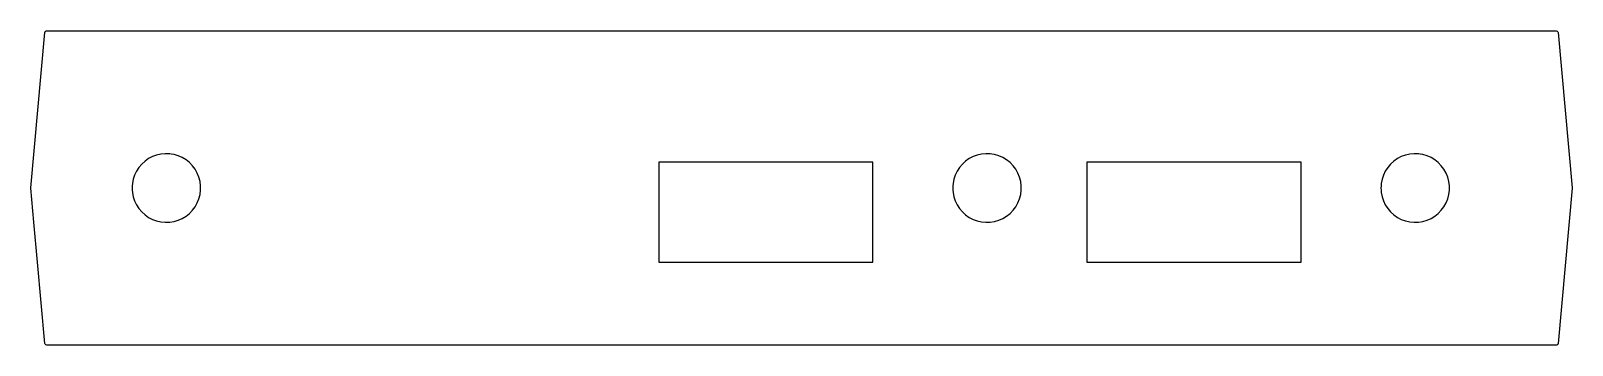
# Model space of a CAD drawing. Extents: x 100 to 208, y -111 to -89.
import ezdxf

# ---------------------------------------------------------------- set-up
doc = ezdxf.new("R2010")
doc.units = 0
doc.layers.add('BLACK', color=7, linetype='CONTINUOUS')

msp = doc.modelspace()

# ---------------------------------------------------------------- linework, layer by layer
at = {"layer": 'BLACK', "linetype": 'CONTINUOUS'}
for p, q in [((100.00102, -99.98878), (100.989748, -89.112774)), ((100.989748, -89.112774), (101.015421, -89.047792)), ((101.015421, -89.047792), (101.072151, -89.007005)), ((101.072151, -89.007005), (101.113239, -89)), ((101.113239, -89), (206.886761, -89)), ((206.886761, -89), (206.9538, -89.019685)), ((206.9538, -89.019685), (206.999555, -89.072489)), ((206.999555, -89.072489), (207.010252, -89.112774)), ((207.010252, -89.112774), (207.998979, -99.988774)), ((108.002078, -98.121677), (107.774191, -98.328638)), ((108.002082, -98.121673), (108.002078, -98.121677)), ((108.254573, -97.945546), (108.002082, -98.121673)), ((108.254577, -97.945544), (108.254573, -97.945546)), ((108.527513, -97.803154), (108.254577, -97.945544)), ((108.527526, -97.803148), (108.527513, -97.803154)), ((108.816426, -97.69683), (108.527526, -97.803148)), ((108.816431, -97.696829), (108.816426, -97.69683)), ((109.116563, -97.628325), (108.816431, -97.696829)), ((109.423, -97.598763), (109.116563, -97.628325)), ((109.730684, -97.60863), (109.423, -97.598763)), ((109.730689, -97.60863), (109.730684, -97.60863)), ((109.730692, -97.608631), (109.730689, -97.60863)), ((109.840979, -97.626461), (109.730692, -97.608631)), ((110.034597, -97.657763), (109.840979, -97.626461)), ((110.034601, -97.657764), (110.034597, -97.657763)), ((110.329734, -97.745358), (110.034601, -97.657764)), ((110.611227, -97.869967), (110.329734, -97.745358)), ((110.611229, -97.869968), (110.611227, -97.869967)), ((110.611235, -97.869971), (110.611229, -97.869968)), ((110.874493, -98.02956), (110.611235, -97.869971)), ((110.874499, -98.029565), (110.874493, -98.02956)), ((111.115181, -98.221502), (110.874499, -98.029565)), ((111.329353, -98.442651), (111.115181, -98.221502)), ((159, -98.2), (144, -98.2)), ((144, -98.2), (144, -105.2)), ((159, -100), (159, -98.2)), ((165.502078, -98.121677), (165.274191, -98.328638)), ((165.502082, -98.121673), (165.502078, -98.121677)), ((165.754573, -97.945546), (165.502082, -98.121673)), ((165.754577, -97.945544), (165.754573, -97.945546)), ((166.027513, -97.803154), (165.754577, -97.945544)), ((166.027526, -97.803148), (166.027513, -97.803154)), ((166.316426, -97.69683), (166.027526, -97.803148)), ((166.316431, -97.696829), (166.316426, -97.69683)), ((166.616563, -97.628325), (166.316431, -97.696829)), ((166.923, -97.598763), (166.616563, -97.628325)), ((167.230684, -97.60863), (166.923, -97.598763)), ((167.230689, -97.60863), (167.230684, -97.60863)), ((167.230692, -97.608631), (167.230689, -97.60863)), ((167.340979, -97.626461), (167.230692, -97.608631)), ((167.534597, -97.657763), (167.340979, -97.626461)), ((167.534601, -97.657764), (167.534597, -97.657763)), ((167.829734, -97.745358), (167.534601, -97.657764)), ((168.111227, -97.869967), (167.829734, -97.745358)), ((168.111229, -97.869968), (168.111227, -97.869967)), ((168.111235, -97.869971), (168.111229, -97.869968)), ((168.374493, -98.02956), (168.111235, -97.869971)), ((168.374499, -98.029565), (168.374493, -98.02956)), ((168.615181, -98.221502), (168.374499, -98.029565)), ((168.829353, -98.442651), (168.615181, -98.221502)), ((189, -98.2), (174, -98.2)), ((174, -98.2), (174, -105.2)), ((189, -100), (189, -98.2)), ((195.502078, -98.121677), (195.274191, -98.328638)), ((195.502082, -98.121673), (195.502078, -98.121677)), ((195.754573, -97.945546), (195.502082, -98.121673)), ((195.754577, -97.945544), (195.754573, -97.945546)), ((196.027513, -97.803154), (195.754577, -97.945544)), ((196.027526, -97.803148), (196.027513, -97.803154)), ((196.316426, -97.69683), (196.027526, -97.803148)), ((196.316431, -97.696829), (196.316426, -97.69683)), ((196.616563, -97.628325), (196.316431, -97.696829)), ((196.923, -97.598763), (196.616563, -97.628325)), ((197.230684, -97.60863), (196.923, -97.598763)), ((197.230689, -97.60863), (197.230684, -97.60863)), ((197.230692, -97.608631), (197.230689, -97.60863)), ((197.340979, -97.626461), (197.230692, -97.608631)), ((197.534597, -97.657763), (197.340979, -97.626461)), ((197.534601, -97.657764), (197.534597, -97.657763)), ((197.829734, -97.745358), (197.534601, -97.657764)), ((198.111227, -97.869967), (197.829734, -97.745358)), ((198.111229, -97.869968), (198.111227, -97.869967)), ((198.111235, -97.869971), (198.111229, -97.869968)), ((198.374493, -98.02956), (198.111235, -97.869971)), ((198.374499, -98.029565), (198.374493, -98.02956)), ((198.615181, -98.221502), (198.374499, -98.029565)), ((198.829353, -98.442651), (198.615181, -98.221502)), ((107.273108, -99.098435), (107.176104, -99.390597)), ((107.406681, -98.821069), (107.273108, -99.098435)), ((107.574622, -98.563063), (107.406681, -98.821068)), ((107.406681, -98.821068), (107.406681, -98.821069)), ((107.574629, -98.563053), (107.574622, -98.563063)), ((107.774181, -98.328648), (107.574629, -98.563053)), ((107.774191, -98.328638), (107.774181, -98.328648)), ((111.419213, -98.563057), (111.329352, -98.442651)), ((111.329352, -98.442651), (111.329353, -98.442651)), ((111.513482, -98.689368), (111.419213, -98.563057)), ((111.664551, -98.957607), (111.513482, -98.689368)), ((111.780078, -99.242962), (111.664551, -98.957607)), ((111.858167, -99.540747), (111.780078, -99.242962)), ((164.773108, -99.098435), (164.676104, -99.390597)), ((164.906681, -98.821069), (164.773108, -99.098435)), ((165.074622, -98.563063), (164.906681, -98.821068)), ((164.906681, -98.821068), (164.906681, -98.821069)), ((165.074629, -98.563053), (165.074622, -98.563063)), ((165.274181, -98.328648), (165.074629, -98.563053)), ((165.274191, -98.328638), (165.274181, -98.328648)), ((168.919213, -98.563057), (168.829352, -98.442651)), ((168.829352, -98.442651), (168.829353, -98.442651)), ((169.013482, -98.689368), (168.919213, -98.563057)), ((169.164551, -98.957607), (169.013482, -98.689368)), ((169.280078, -99.242962), (169.164551, -98.957607)), ((169.358167, -99.540747), (169.280078, -99.242962)), ((194.773108, -99.098435), (194.676104, -99.390597)), ((194.906681, -98.821069), (194.773108, -99.098435)), ((195.074622, -98.563063), (194.906681, -98.821068)), ((194.906681, -98.821068), (194.906681, -98.821069)), ((195.074629, -98.563053), (195.074622, -98.563063)), ((195.274181, -98.328648), (195.074629, -98.563053)), ((195.274191, -98.328638), (195.274181, -98.328648)), ((198.919213, -98.563057), (198.829352, -98.442651)), ((198.829352, -98.442651), (198.829353, -98.442651)), ((199.013482, -98.689368), (198.919213, -98.563057)), ((199.164551, -98.957607), (199.013482, -98.689368)), ((199.280078, -99.242962), (199.164551, -98.957607)), ((199.358167, -99.540747), (199.280078, -99.242962)), ((100.00102, -100), (100.00102, -99.98878)), ((100.00102, -100.01122), (100.00102, -100)), ((100.217397, -102.391369), (100.00102, -100.01122)), ((107.107413, -99.84607), (107.09753, -100)), ((107.09753, -100), (107.107412, -100.153929)), ((107.107412, -100.153929), (107.117254, -100.307219)), ((107.117254, -99.69278), (107.107413, -99.84607)), ((107.176102, -99.390604), (107.117254, -99.692774)), ((107.117254, -99.692774), (107.117254, -99.69278)), ((107.117254, -100.307219), (107.117254, -100.307225)), ((107.117254, -100.307225), (107.176102, -100.609395)), ((107.176104, -99.390597), (107.176102, -99.390604)), ((111.897534, -99.846073), (111.858167, -99.540747)), ((111.858167, -100.459253), (111.897534, -100.153927)), ((111.9, -100), (111.897534, -99.846073)), ((111.897534, -100.153927), (111.9, -100)), ((159, -105.2), (159, -100)), ((164.607413, -99.84607), (164.59753, -100)), ((164.59753, -100), (164.607412, -100.153929)), ((164.607412, -100.153929), (164.617254, -100.307219)), ((164.617254, -99.69278), (164.607413, -99.84607)), ((164.676102, -99.390604), (164.617254, -99.692774)), ((164.617254, -99.692774), (164.617254, -99.69278)), ((164.617254, -100.307219), (164.617254, -100.307225)), ((164.617254, -100.307225), (164.676102, -100.609395)), ((164.676104, -99.390597), (164.676102, -99.390604)), ((169.397534, -99.846073), (169.358167, -99.540747)), ((169.358167, -100.459253), (169.397534, -100.153927)), ((169.4, -100), (169.397534, -99.846073)), ((169.397534, -100.153927), (169.4, -100)), ((189, -105.2), (189, -100)), ((194.607413, -99.84607), (194.59753, -100)), ((194.59753, -100), (194.607412, -100.153929)), ((194.607412, -100.153929), (194.617254, -100.307219)), ((194.617254, -99.69278), (194.607413, -99.84607)), ((194.676102, -99.390604), (194.617254, -99.692774)), ((194.617254, -99.692774), (194.617254, -99.69278)), ((194.617254, -100.307219), (194.617254, -100.307225)), ((194.617254, -100.307225), (194.676102, -100.609395)), ((194.676104, -99.390597), (194.676102, -99.390604)), ((199.397534, -99.846073), (199.358167, -99.540747)), ((199.358167, -100.459253), (199.397534, -100.153927)), ((199.4, -100), (199.397534, -99.846073)), ((199.397534, -100.153927), (199.4, -100)), ((207.998979, -100.011226), (207.010252, -110.887226)), ((207.998979, -99.988774), (207.998979, -100.011226)), ((107.176102, -100.609395), (107.176104, -100.609402)), ((107.176104, -100.609402), (107.273108, -100.901564)), ((107.273108, -100.901564), (107.406681, -101.17893)), ((107.406681, -101.17893), (107.406681, -101.178931)), ((107.406681, -101.178931), (107.574622, -101.436936)), ((107.574622, -101.436936), (107.574629, -101.436946)), ((107.574629, -101.436946), (107.774181, -101.671351)), ((111.329351, -101.55735), (111.513482, -101.310632)), ((111.513482, -101.310632), (111.664551, -101.042393)), ((111.664551, -101.042393), (111.780078, -100.757038)), ((111.780078, -100.757038), (111.858167, -100.459253)), ((164.676102, -100.609395), (164.676104, -100.609402)), ((164.676104, -100.609402), (164.773108, -100.901564)), ((164.773108, -100.901564), (164.906681, -101.17893)), ((164.906681, -101.17893), (164.906681, -101.178931)), ((164.906681, -101.178931), (165.074622, -101.436936)), ((165.074622, -101.436936), (165.074629, -101.436946)), ((165.074629, -101.436946), (165.274181, -101.671351)), ((168.829351, -101.55735), (169.013482, -101.310632)), ((169.013482, -101.310632), (169.164551, -101.042393)), ((169.164551, -101.042393), (169.280078, -100.757038)), ((169.280078, -100.757038), (169.358167, -100.459253)), ((194.676102, -100.609395), (194.676104, -100.609402)), ((194.676104, -100.609402), (194.773108, -100.901564)), ((194.773108, -100.901564), (194.906681, -101.17893)), ((194.906681, -101.17893), (194.906681, -101.178931)), ((194.906681, -101.178931), (195.074622, -101.436936)), ((195.074622, -101.436936), (195.074629, -101.436946)), ((195.074629, -101.436946), (195.274181, -101.671351)), ((198.829351, -101.55735), (199.013482, -101.310632)), ((199.013482, -101.310632), (199.164551, -101.042393)), ((199.164551, -101.042393), (199.280078, -100.757038)), ((199.280078, -100.757038), (199.358167, -100.459253)), ((100.472727, -105.2), (100.217397, -102.391369)), ((107.774181, -101.671351), (107.774191, -101.671361)), ((107.774191, -101.671361), (108.002078, -101.878322)), ((108.002078, -101.878322), (108.002082, -101.878326)), ((108.002082, -101.878326), (108.254573, -102.054453)), ((108.254573, -102.054453), (108.254577, -102.054455)), ((108.254577, -102.054455), (108.52752, -102.196849)), ((108.52752, -102.196849), (108.816431, -102.303171)), ((108.816431, -102.303171), (109.116566, -102.371675)), ((109.116566, -102.371675), (109.422997, -102.401236)), ((109.422997, -102.401236), (109.730692, -102.391369)), ((109.730692, -102.391369), (110.0346, -102.342236)), ((110.0346, -102.342236), (110.329729, -102.254643)), ((110.329729, -102.254643), (110.611235, -102.130029)), ((110.611235, -102.130029), (110.874493, -101.97044)), ((110.874493, -101.97044), (111.115183, -101.778496)), ((111.115183, -101.778496), (111.329351, -101.55735)), ((165.274181, -101.671351), (165.274191, -101.671361)), ((165.274191, -101.671361), (165.502078, -101.878322)), ((165.502078, -101.878322), (165.502082, -101.878326)), ((165.502082, -101.878326), (165.754573, -102.054453)), ((165.754573, -102.054453), (165.754577, -102.054455)), ((165.754577, -102.054455), (166.02752, -102.196849)), ((166.02752, -102.196849), (166.316431, -102.303171)), ((166.316431, -102.303171), (166.616566, -102.371675)), ((166.616566, -102.371675), (166.922997, -102.401236)), ((166.922997, -102.401236), (167.230692, -102.391369)), ((167.230692, -102.391369), (167.5346, -102.342236)), ((167.5346, -102.342236), (167.829729, -102.254643)), ((167.829729, -102.254643), (168.111235, -102.130029)), ((168.111235, -102.130029), (168.374493, -101.97044)), ((168.374493, -101.97044), (168.615183, -101.778496)), ((168.615183, -101.778496), (168.829351, -101.55735)), ((195.274181, -101.671351), (195.274191, -101.671361)), ((195.274191, -101.671361), (195.502078, -101.878322)), ((195.502078, -101.878322), (195.502082, -101.878326)), ((195.502082, -101.878326), (195.754573, -102.054453)), ((195.754573, -102.054453), (195.754577, -102.054455)), ((195.754577, -102.054455), (196.02752, -102.196849)), ((196.02752, -102.196849), (196.316431, -102.303171)), ((196.316431, -102.303171), (196.616566, -102.371675)), ((196.616566, -102.371675), (196.922997, -102.401236)), ((196.922997, -102.401236), (197.230692, -102.391369)), ((197.230692, -102.391369), (197.5346, -102.342236)), ((197.5346, -102.342236), (197.829729, -102.254643)), ((197.829729, -102.254643), (198.111235, -102.130029)), ((198.111235, -102.130029), (198.374493, -101.97044)), ((198.374493, -101.97044), (198.615183, -101.778496)), ((198.615183, -101.778496), (198.829351, -101.55735)), ((100.989748, -110.887226), (100.472727, -105.2)), ((144, -105.2), (159, -105.2)), ((174, -105.2), (189, -105.2)), ((101.000445, -110.927511), (100.989748, -110.887226)), ((101.0462, -110.980315), (101.000445, -110.927511)), ((101.113239, -111), (101.0462, -110.980315)), ((206.886761, -111), (101.113239, -111)), ((206.927849, -110.992995), (206.886761, -111)), ((206.984579, -110.952208), (206.927849, -110.992995)), ((207.010252, -110.887226), (206.984579, -110.952208))]:
    msp.add_line(p, q, dxfattribs=at)

doc.saveas('drawing.dxf')
